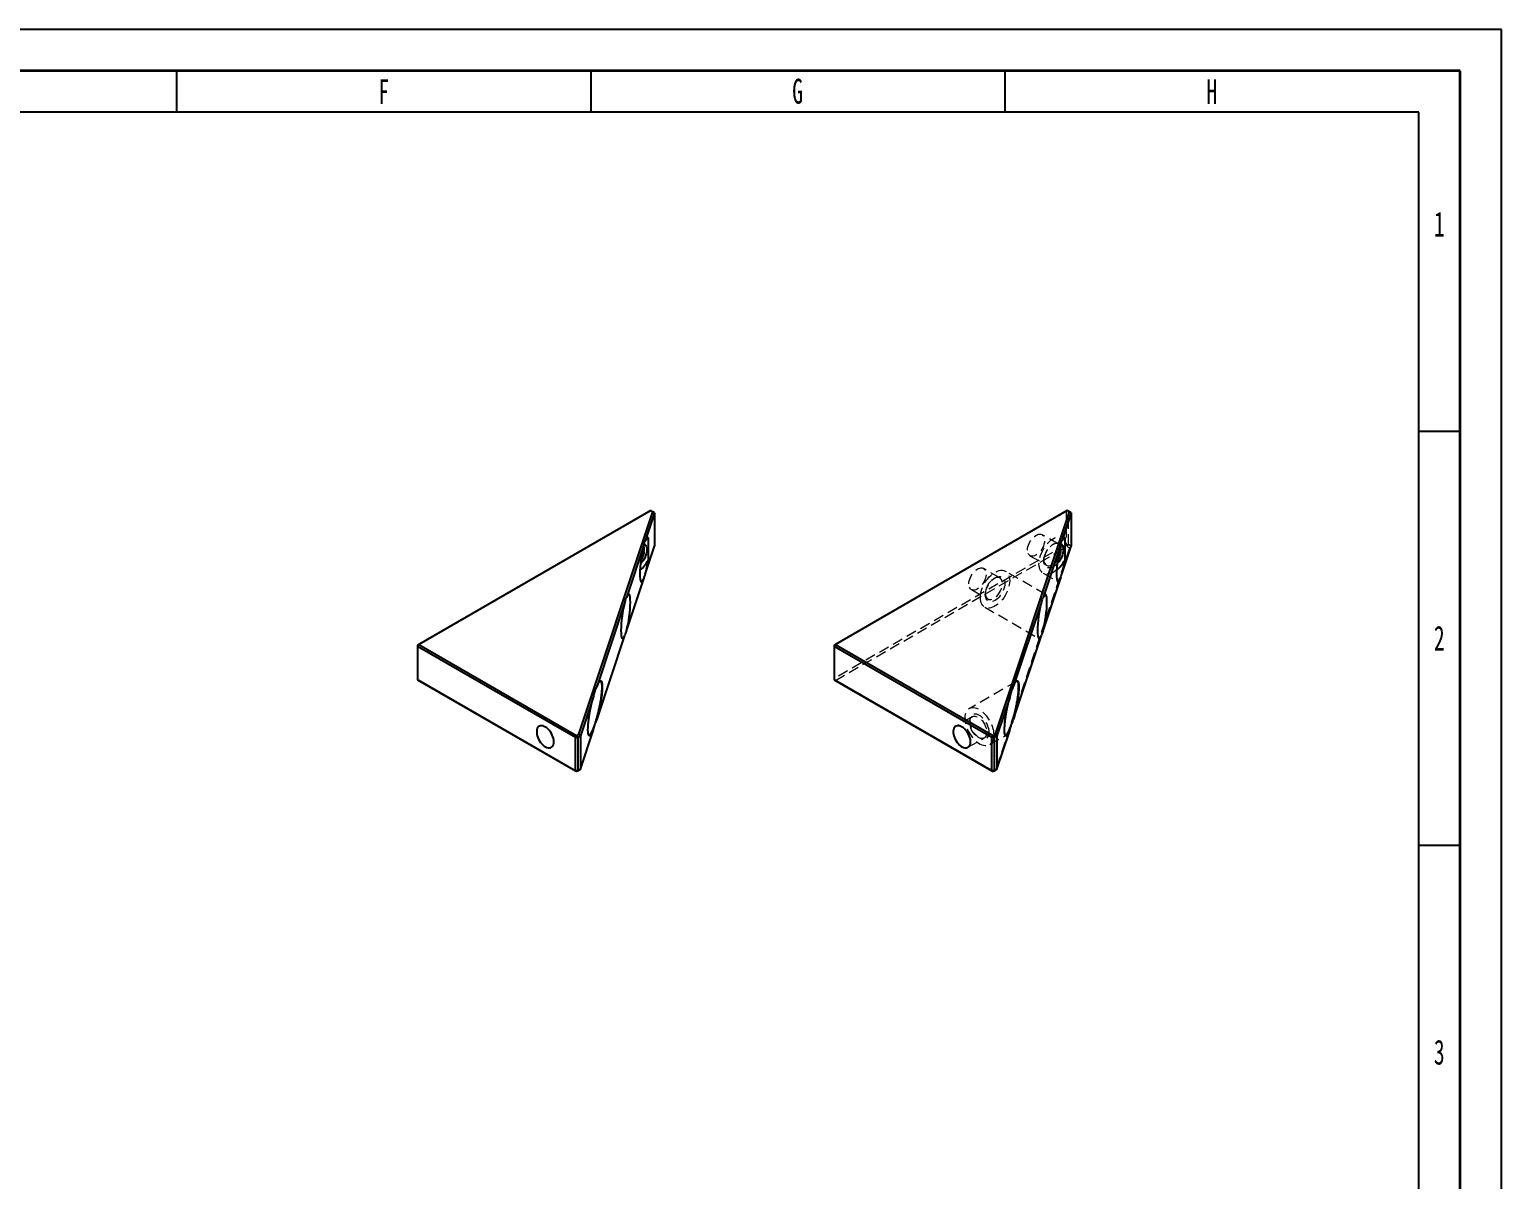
# Model space of a CAD drawing. Header units: millimetres. Extents: x 0 to 420, y 1 to 298.
# Drawn here: x 242.2 to 420, y 159.1 to 298 of the extents above; entities that cross this region are included whole.
import ezdxf

# ---------------------------------------------------------------- set-up
doc = ezdxf.new("R2010")
doc.units = ezdxf.units.MM
doc.linetypes.add('HIDDEN', pattern=[1.905, 1.27, -0.635])
doc.layers.add('SLD-0', color=179, linetype='Continuous')
doc.layers.add('도면층1', color=4, linetype='Continuous', lineweight=35)
doc.layers.add('도면층2', color=3, linetype='Continuous', lineweight=25)
doc.styles.add('SLDTEXTSTYLE6', font='TXT', dxfattribs={"width": 0.638186})

msp = doc.modelspace()

# ---------------------------------------------------------------- linework, layer by layer
at = {"color": 7, "linetype": 'Continuous', "lineweight": 25}
for p, q in [((317.2472, 239.9217), (289.2458, 223.7568)), ((308.5771, 212.9279), (317.5022, 239.7744)), ((317.7186, 239.6495), (316.5968, 236.2751)), ((317.5022, 239.7744), (317.2472, 239.9217)), ((317.7186, 239.6495), (317.5022, 239.7744)), ((317.7186, 239.6495), (317.7186, 235.6212)), ((367.5536, 239.9217), (339.5522, 223.7568)), ((358.8835, 212.9279), (367.8086, 239.7744)), ((368.025, 239.6495), (366.9032, 236.2751)), ((367.8086, 239.7744), (367.5536, 239.9217)), ((368.025, 239.6495), (367.8086, 239.7744)), ((368.025, 239.6495), (368.025, 235.6212)), ((316.8918, 236.6433), (316.9349, 236.6126)), ((316.9349, 236.6126), (316.9349, 233.9433)), ((367.1982, 236.6433), (367.2413, 236.6126)), ((367.2413, 236.6126), (367.2413, 233.9433)), ((316.4115, 235.7177), (314.3197, 229.4256)), ((316.5968, 232.2468), (317.7186, 235.6212)), ((366.7179, 235.7177), (364.6261, 229.4256)), ((366.9032, 232.2468), (368.025, 235.6212)), ((314.3197, 225.3973), (316.4115, 231.6894)), ((364.6261, 225.3973), (366.7179, 231.6894)), ((314.1344, 228.8682), (310.768, 218.7423)), ((364.4408, 228.8682), (361.0744, 218.7423)), ((310.768, 214.714), (314.1344, 224.8399)), ((361.0744, 214.714), (364.4408, 224.8399)), ((289.2458, 223.7568), (289.1043, 223.5118)), ((289.1043, 223.6751), (289.2458, 223.7568)), ((289.1043, 223.6751), (289.1043, 223.5118)), ((308.1491, 212.5175), (289.1043, 223.5118)), ((289.1043, 223.5118), (289.1043, 219.4836)), ((289.2458, 223.7568), (308.2905, 212.7625)), ((339.5522, 223.7568), (339.4107, 223.5118)), ((339.4107, 223.6751), (339.5522, 223.7568)), ((339.4107, 223.6751), (339.4107, 223.5118)), ((358.4555, 212.5175), (339.4107, 223.5118)), ((339.4107, 223.5118), (339.4107, 219.4836)), ((339.5522, 223.7568), (358.5969, 212.7625)), ((289.1043, 219.4836), (308.1491, 208.4893)), ((289.1043, 219.4836), (289.2458, 219.4019)), ((308.2905, 208.4076), (289.2458, 219.4019)), ((339.4107, 219.4836), (358.4555, 208.4893)), ((339.4107, 219.4836), (339.5522, 219.4019)), ((358.5969, 208.4076), (339.5522, 219.4019)), ((310.3044, 217.3477), (308.7619, 212.708)), ((360.6108, 217.3477), (359.0683, 212.708)), ((308.2905, 212.7625), (308.1491, 212.5175)), ((308.1491, 212.5175), (308.4319, 212.5175)), ((308.1491, 208.4893), (308.1491, 212.5175)), ((308.2905, 212.7625), (308.5771, 212.9279)), ((308.2905, 212.7625), (308.4319, 212.5175)), ((308.7619, 212.708), (308.4319, 212.5175)), ((308.4319, 212.5175), (308.4319, 208.4893)), ((308.5771, 212.9279), (308.7619, 212.708)), ((308.7619, 208.6798), (310.3044, 213.3194)), ((308.7619, 212.708), (308.7619, 208.6798)), ((358.5969, 212.7625), (358.4555, 212.5175)), ((358.4555, 212.5175), (358.7383, 212.5175)), ((358.4555, 208.4893), (358.4555, 212.5175)), ((358.5969, 212.7625), (358.8835, 212.9279)), ((358.5969, 212.7625), (358.7383, 212.5175)), ((359.0683, 212.708), (358.7383, 212.5175)), ((358.7383, 212.5175), (358.7383, 208.4893)), ((358.8835, 212.9279), (359.0683, 212.708)), ((359.0683, 208.6798), (360.6108, 213.3194)), ((359.0683, 212.708), (359.0683, 208.6798)), ((308.4319, 208.4893), (308.1491, 208.4893)), ((308.1491, 208.4893), (308.2905, 208.4076)), ((308.5771, 208.573), (308.2905, 208.4076)), ((308.4319, 208.4893), (308.2905, 208.4076)), ((308.4319, 208.4893), (308.7619, 208.6798)), ((308.7619, 208.6798), (308.5771, 208.573)), ((358.7383, 208.4893), (358.4555, 208.4893)), ((358.4555, 208.4893), (358.5969, 208.4076)), ((358.8835, 208.573), (358.5969, 208.4076)), ((358.7383, 208.4893), (358.5969, 208.4076)), ((358.7383, 208.4893), (359.0683, 208.6798)), ((359.0683, 208.6798), (358.8835, 208.573))]:
    msp.add_line(p, q, dxfattribs=at)
at = {"color": 7, "linetype": 'HIDDEN', "lineweight": 18}
for p, q in [((339.4107, 223.6751), (367.4122, 239.84)), ((367.4122, 239.84), (367.5536, 239.9217)), ((367.695, 239.84), (367.4122, 239.84)), ((367.4122, 239.84), (367.4122, 235.8117)), ((367.695, 239.84), (367.5536, 239.9217)), ((367.695, 239.84), (368.025, 239.6495)), ((367.695, 235.8117), (367.695, 239.84)), ((366.4955, 235.8576), (364.5156, 237.0006)), ((367.213, 236.6366), (367.1536, 236.6709)), ((367.4122, 235.8117), (339.4107, 219.6468)), ((339.5522, 219.4019), (367.5536, 235.5668)), ((367.8086, 235.4196), (358.8835, 208.573)), ((365.9035, 235.8666), (365.7621, 235.7849)), ((367.4122, 235.8117), (367.695, 235.8117)), ((367.5536, 235.5668), (367.4122, 235.8117)), ((367.5536, 235.5668), (367.695, 235.8117)), ((367.5536, 235.5668), (367.8086, 235.4196)), ((368.025, 235.6212), (367.695, 235.8117)), ((367.8086, 235.4196), (368.025, 235.6212)), ((359.4245, 231.7756), (357.4446, 232.9186)), ((363.0491, 234.4602), (365.029, 233.3172)), ((364.7252, 233.9887), (364.7252, 233.8254)), ((358.8324, 231.7845), (358.691, 231.7029)), ((364.9359, 229.7871), (360.0825, 232.5889)), ((364.6538, 232.3407), (366.408, 231.328)), ((355.978, 230.3782), (357.9579, 229.2352)), ((357.6541, 229.9067), (357.6541, 229.7434)), ((357.5827, 228.2586), (364.1309, 224.4784)), ((339.5522, 219.4019), (339.4107, 219.6468)), ((361.4213, 219.2931), (355.6971, 215.9886)), ((356.0723, 215.012), (354.0924, 213.869)), ((355.7685, 214.5038), (355.7685, 214.3405)), ((355.5589, 211.3286), (357.5388, 212.4716)), ((356.8054, 212.5443), (356.9468, 212.4627)), ((358.1969, 211.6583), (360.1433, 212.782))]:
    msp.add_line(p, q, dxfattribs=at)
at = {"color": 7, "linetype": 'HIDDEN', "lineweight": 18, "flags": 128}
for points in [[(362.7453, 235.1317), (362.7574, 235.3215), (362.7936, 235.5209), (362.853, 235.7253), (362.9341, 235.9297), (363.0351, 236.1295), (363.1537, 236.3199), (363.2869, 236.4965), (363.4318, 236.6551), (363.5849, 236.7921), (363.7426, 236.9042), (363.9013, 236.9888), (364.0572, 237.0438), (364.2066, 237.0681), (364.3461, 237.0611), (364.4724, 237.0228), (364.5825, 236.9543), (364.6738, 236.857), (364.7443, 236.7334), (364.7922, 236.5862), (364.8164, 236.419), (364.8164, 236.2357), (364.7922, 236.0405), (364.7443, 235.838), (364.6738, 235.633), (364.5825, 235.4303), (364.4724, 235.2347), (364.3461, 235.0506), (364.2066, 234.8825), (364.0572, 234.7343), (363.9013, 234.6094), (363.7426, 234.5108), (363.5849, 234.4407), (363.4318, 234.4009), (363.2869, 234.3923), (363.1537, 234.415), (363.0351, 234.4686), (362.9341, 234.5517), (362.853, 234.6625), (362.7936, 234.7983), (362.7574, 234.9559), (362.7453, 235.1317)], [(366.2524, 232.7059), (366.1926, 232.6587), (365.9894, 232.5164), (365.7851, 232.4006), (365.5823, 232.3129), (365.3839, 232.2546), (365.1923, 232.2264), (365.0103, 232.2286), (364.8402, 232.2612), (364.6844, 232.3238), (364.5448, 232.4156), (364.4234, 232.5354), (364.3218, 232.6814), (364.2413, 232.8519), (364.183, 233.0444), (364.1477, 233.2565), (364.1359, 233.4853), (364.1477, 233.7277), (364.183, 233.9805), (364.2413, 234.2403), (364.3218, 234.5037), (364.4234, 234.7671), (364.5448, 235.027), (364.6844, 235.28), (364.8402, 235.5226), (365.0103, 235.7516), (365.1923, 235.9639), (365.3839, 236.1568), (365.5823, 236.3276), (365.7851, 236.4741), (365.9894, 236.5942), (366.1926, 236.6865), (366.392, 236.7496), (366.5848, 236.7827), (366.7685, 236.7854), (366.9407, 236.7577), (367.099, 236.6998), (367.1982, 236.6433)], [(364.7252, 233.8254), (364.7372, 234.0261), (364.7729, 234.2364), (364.8317, 234.4523), (364.9123, 234.6692), (365.013, 234.8828), (365.1319, 235.0888), (365.2665, 235.2828), (365.4141, 235.4611), (365.5717, 235.6199), (365.736, 235.756), (365.9037, 235.8667), (366.0714, 235.9497), (366.2357, 236.0032), (366.3933, 236.0263), (366.5408, 236.0185), (366.6754, 235.9798), (366.7536, 235.9392)], [(366.6978, 235.6443), (366.6537, 235.714), (366.5624, 235.8113), (366.4523, 235.8798), (366.326, 235.9181), (366.1865, 235.9251), (366.0371, 235.9009), (365.8812, 235.8458), (365.7225, 235.7612), (365.5648, 235.6491), (365.4117, 235.5122), (365.2668, 235.3535), (365.1335, 235.1769), (365.015, 234.9865), (364.914, 234.7867), (364.8329, 234.5823), (364.7735, 234.378), (364.7373, 234.1786), (364.7252, 233.9887)], [(355.6742, 231.0497), (355.6864, 231.2395), (355.7225, 231.4389), (355.7819, 231.6432), (355.863, 231.8477), (355.964, 232.0474), (356.0826, 232.2379), (356.2159, 232.4145), (356.3607, 232.5731), (356.5138, 232.7101), (356.6716, 232.8221), (356.8302, 232.9067), (356.9861, 232.9618), (357.1355, 232.9861), (357.275, 232.979), (357.4013, 232.9408), (357.5114, 232.8722), (357.6027, 232.775), (357.6732, 232.6513), (357.7211, 232.5042), (357.7453, 232.337), (357.7453, 232.1536), (357.7211, 231.9584), (357.6732, 231.756), (357.6027, 231.551), (357.5114, 231.3483), (357.4013, 231.1526), (357.275, 230.9686), (357.1355, 230.8005), (356.9861, 230.6522), (356.8302, 230.5273), (356.6716, 230.4287), (356.5138, 230.3587), (356.3607, 230.3189), (356.2159, 230.3103), (356.0826, 230.333), (355.964, 230.3865), (355.863, 230.4697), (355.7819, 230.5804), (355.7225, 230.7162), (355.6864, 230.8739), (355.6742, 231.0497)], [(364.7252, 233.9887), (364.7373, 233.8129), (364.7735, 233.6553), (364.8329, 233.5195), (364.914, 233.4087), (365.015, 233.3256), (365.1335, 233.272), (365.2668, 233.2493), (365.4117, 233.258), (365.5648, 233.2978), (365.7225, 233.3678), (365.8812, 233.4664), (366.0371, 233.5913), (366.1865, 233.7395), (366.326, 233.9076), (366.373, 233.9721)], [(366.3116, 233.4645), (366.2357, 233.3917), (366.0714, 233.2556), (365.9037, 233.1449), (365.736, 233.0619), (365.5717, 233.0083), (365.4141, 232.9852), (365.2665, 232.9931), (365.1319, 233.0318), (365.013, 233.1004), (364.9123, 233.1977), (364.8317, 233.3216), (364.7729, 233.4696), (364.7372, 233.6387), (364.7252, 233.8254)], [(357.0648, 229.4032), (357.0768, 229.6471), (357.1125, 229.9015), (357.1715, 230.163), (357.2529, 230.4279), (357.3557, 230.6929), (357.4784, 230.9541), (357.6195, 231.2083), (357.777, 231.4518), (357.9487, 231.6814), (358.1324, 231.8939), (358.3256, 232.0867), (358.5256, 232.2569), (358.7298, 232.4023), (358.9354, 232.521), (359.1396, 232.6113), (359.3396, 232.672), (359.5328, 232.7024), (359.7165, 232.7019), (359.8883, 232.6706), (360.0457, 232.6089), (360.1868, 232.5177), (360.3096, 232.3981), (360.4123, 232.2519), (360.4938, 232.0809), (360.5527, 231.8875), (360.5884, 231.6743), (360.6004, 231.4443), (360.5884, 231.2004), (360.5527, 230.946), (360.4938, 230.6845), (360.4123, 230.4196), (360.3096, 230.1546), (360.1868, 229.8933), (360.0457, 229.6392), (359.8883, 229.3957), (359.7165, 229.1661), (359.5328, 228.9536), (359.3396, 228.7608), (359.1396, 228.5906), (358.9354, 228.4452), (358.7298, 228.3265), (358.5256, 228.2362), (358.3256, 228.1755), (358.1324, 228.1451), (357.9487, 228.1456), (357.777, 228.1769), (357.6195, 228.2386), (357.4784, 228.3298), (357.3557, 228.4494), (357.2529, 228.5956), (357.1715, 228.7666), (357.1125, 228.96), (357.0768, 229.1732), (357.0648, 229.4032)], [(357.6541, 229.7434), (357.6661, 229.944), (357.7018, 230.1544), (357.7606, 230.3702), (357.8412, 230.5872), (357.942, 230.8008), (358.0609, 231.0067), (358.1955, 231.2008), (358.343, 231.379), (358.5006, 231.5379), (358.6649, 231.674), (358.8326, 231.7847), (359.0003, 231.8676), (359.1646, 231.9212), (359.3222, 231.9443), (359.4698, 231.9364), (359.6044, 231.8978), (359.7233, 231.8291), (359.824, 231.7318), (359.9046, 231.6079), (359.9634, 231.4599), (359.9991, 231.2908), (360.0111, 231.1041), (359.9991, 230.9035), (359.9634, 230.6931), (359.9046, 230.4773), (359.824, 230.2603), (359.7233, 230.0467), (359.6044, 229.8408), (359.4698, 229.6467), (359.3222, 229.4685), (359.1646, 229.3096), (359.0003, 229.1735), (358.8326, 229.0628), (358.6649, 228.9799), (358.5006, 228.9263), (358.343, 228.9032), (358.1955, 228.9111), (358.0609, 228.9497), (357.942, 229.0184), (357.8412, 229.1157), (357.7606, 229.2396), (357.7018, 229.3876), (357.6661, 229.5567), (357.6541, 229.7434)], [(357.6541, 229.9067), (357.6663, 229.7309), (357.7024, 229.5733), (357.7618, 229.4375), (357.8429, 229.3267), (357.9439, 229.2436), (358.0625, 229.19), (358.1958, 229.1673), (358.3406, 229.1759), (358.4937, 229.2157), (358.6515, 229.2857), (358.8101, 229.3844), (358.966, 229.5093), (359.1154, 229.6575), (359.2549, 229.8256), (359.3812, 230.0097), (359.4913, 230.2053), (359.5826, 230.408), (359.6531, 230.613), (359.701, 230.8155), (359.7252, 231.0107), (359.7252, 231.194), (359.701, 231.3612), (359.6531, 231.5084), (359.5826, 231.632), (359.4913, 231.7292), (359.3812, 231.7978), (359.2549, 231.836), (359.1154, 231.8431), (358.966, 231.8188), (358.8101, 231.7637), (358.6515, 231.6792), (358.4937, 231.5671), (358.3406, 231.4301), (358.1958, 231.2715), (358.0625, 231.0949), (357.9439, 230.9045), (357.8429, 230.7047), (357.7618, 230.5003), (357.7024, 230.2959), (357.6663, 230.0965), (357.6541, 229.9067)], [(358.7148, 212.8029), (358.7028, 213.0468), (358.6671, 213.3012), (358.6082, 213.5627), (358.5267, 213.8276), (358.4239, 214.0926), (358.3012, 214.3539), (358.1601, 214.608), (358.0026, 214.8515), (357.8309, 215.0811), (357.6472, 215.2936), (357.454, 215.4864), (357.254, 215.6566), (357.0498, 215.802), (356.8442, 215.9207), (356.64, 216.011), (356.44, 216.0717), (356.2468, 216.1021), (356.0631, 216.1016), (355.8914, 216.0703), (355.7339, 216.0086), (355.5928, 215.9174), (355.47, 215.7978), (355.3673, 215.6516), (355.2858, 215.4806), (355.2269, 215.2872), (355.1912, 215.074), (355.1792, 214.844), (355.1912, 214.6001), (355.2269, 214.3457), (355.2858, 214.0842), (355.3673, 213.8193), (355.47, 213.5543), (355.5928, 213.2931), (355.7339, 213.0389), (355.8914, 212.7954), (356.0631, 212.5658), (356.2468, 212.3533), (356.44, 212.1605), (356.64, 211.9903), (356.8442, 211.8449), (357.0498, 211.7262), (357.254, 211.6359), (357.454, 211.5752), (357.6472, 211.5448), (357.8309, 211.5453), (358.0026, 211.5766), (358.1601, 211.6383), (358.3012, 211.7295), (358.4239, 211.8491), (358.5267, 211.9953), (358.6082, 212.1663), (358.6671, 212.3597), (358.7028, 212.5729), (358.7148, 212.8029)], [(358.1255, 213.1431), (358.1135, 213.3437), (358.0778, 213.5541), (358.019, 213.7699), (357.9384, 213.9869), (357.8377, 214.2005), (357.7188, 214.4064), (357.5841, 214.6005), (357.4366, 214.7787), (357.279, 214.9376), (357.1147, 215.0737), (356.947, 215.1844), (356.7793, 215.2673), (356.615, 215.3209), (356.4574, 215.344), (356.3098, 215.3361), (356.1752, 215.2975), (356.0563, 215.2288), (355.9556, 215.1315), (355.875, 215.0076), (355.8162, 214.8596), (355.7805, 214.6905), (355.7685, 214.5038), (355.7805, 214.3032), (355.8162, 214.0928), (355.875, 213.877), (355.9556, 213.66), (356.0563, 213.4464), (356.1752, 213.2405), (356.3098, 213.0464), (356.4574, 212.8682), (356.615, 212.7093), (356.7793, 212.5732), (356.947, 212.4625), (357.1147, 212.3796), (357.279, 212.326), (357.4366, 212.3029), (357.5841, 212.3108), (357.7188, 212.3494), (357.8377, 212.4181), (357.9384, 212.5154), (358.019, 212.6393), (358.0778, 212.7873), (358.1135, 212.9564), (358.1255, 213.1431)], [(357.8427, 213.1431), (357.8305, 212.9673), (357.7943, 212.8097), (357.735, 212.6739), (357.6538, 212.5631), (357.5528, 212.48), (357.4343, 212.4264), (357.301, 212.4037), (357.1561, 212.4123), (357.003, 212.4521), (356.8453, 212.5222), (356.6866, 212.6208), (356.5308, 212.7457), (356.3813, 212.8939), (356.2418, 213.062), (356.1156, 213.2461), (356.0055, 213.4417), (355.9141, 213.6444), (355.8437, 213.8494), (355.7958, 214.0519), (355.7715, 214.2471), (355.7715, 214.4304), (355.7958, 214.5976), (355.8437, 214.7448), (355.9141, 214.8684), (356.0055, 214.9657), (356.1156, 215.0342), (356.2418, 215.0725), (356.3813, 215.0795), (356.5308, 215.0552), (356.6866, 215.0002), (356.8453, 214.9156), (357.003, 214.8035), (357.1561, 214.6665), (357.301, 214.5079), (357.4343, 214.3313), (357.5528, 214.1409), (357.6538, 213.9411), (357.735, 213.7367), (357.7943, 213.5324), (357.8305, 213.3329), (357.8427, 213.1431)]]:
    msp.add_lwpolyline(points, dxfattribs=at)
at = {"color": 7, "linetype": 'Continuous', "lineweight": 25, "flags": 128}
for points in [[(316.4472, 235.9392), (316.4879, 235.9112), (316.5887, 235.8139), (316.6693, 235.69), (316.7281, 235.542), (316.7638, 235.3729), (316.7758, 235.1861), (316.7638, 234.9855), (316.7281, 234.7752), (316.6693, 234.5593), (316.5887, 234.3424), (316.4879, 234.1288), (316.369, 233.9228), (316.2344, 233.7287), (316.0869, 233.5505), (316.0052, 233.4645)], [(366.7536, 235.9392), (366.7943, 235.9112), (366.8951, 235.8139), (366.9757, 235.69), (367.0345, 235.542), (367.0702, 235.3729), (367.0822, 235.1861), (367.0702, 234.9855), (367.0345, 234.7752), (366.9757, 234.5593), (366.8951, 234.3424), (366.7943, 234.1288), (366.6754, 233.9228), (366.5408, 233.7287), (366.3933, 233.5505), (366.3116, 233.4645)], [(305.5564, 212.0001), (305.5442, 212.19), (305.508, 212.3894), (305.4487, 212.5937), (305.3675, 212.7981), (305.2665, 212.9979), (305.148, 213.1883), (305.0147, 213.3649), (304.8698, 213.5236), (304.7167, 213.6605), (304.559, 213.7726), (304.4003, 213.8572), (304.2445, 213.9123), (304.095, 213.9366), (303.9555, 213.9295), (303.8293, 213.8912), (303.7192, 213.8227), (303.6278, 213.7255), (303.5574, 213.6018), (303.5095, 213.4547), (303.4852, 213.2875), (303.4852, 213.1041), (303.5095, 212.9089), (303.5574, 212.7065), (303.6278, 212.5015), (303.7192, 212.2988), (303.8293, 212.1031), (303.9555, 211.9191), (304.095, 211.7509), (304.2445, 211.6027), (304.4003, 211.4778), (304.559, 211.3792), (304.7167, 211.3092), (304.8698, 211.2694), (305.0147, 211.2607), (305.148, 211.2835), (305.2665, 211.337), (305.3675, 211.4201), (305.4487, 211.5309), (305.508, 211.6667), (305.5442, 211.8243), (305.5564, 212.0001)], [(355.8628, 212.0001), (355.8506, 212.19), (355.8144, 212.3894), (355.7551, 212.5937), (355.6739, 212.7981), (355.5729, 212.9979), (355.4544, 213.1883), (355.3211, 213.3649), (355.1762, 213.5236), (355.0231, 213.6605), (354.8654, 213.7726), (354.7067, 213.8572), (354.5509, 213.9123), (354.4014, 213.9366), (354.2619, 213.9295), (354.1357, 213.8912), (354.0256, 213.8227), (353.9342, 213.7255), (353.8638, 213.6018), (353.8159, 213.4547), (353.7916, 213.2875), (353.7916, 213.1041), (353.8159, 212.9089), (353.8638, 212.7065), (353.9342, 212.5015), (354.0256, 212.2988), (354.1357, 212.1031), (354.2619, 211.9191), (354.4014, 211.7509), (354.5509, 211.6027), (354.7067, 211.4778), (354.8654, 211.3792), (355.0231, 211.3092), (355.1762, 211.2694), (355.3211, 211.2607), (355.4544, 211.2835), (355.5729, 211.337), (355.6739, 211.4201), (355.7551, 211.5309), (355.8144, 211.6667), (355.8506, 211.8243), (355.8628, 212.0001)]]:
    msp.add_lwpolyline(points, dxfattribs=at)
at = {"color": 7, "linetype": 'Continuous', "lineweight": 25}
for centre, radius, start, end in [((314.7449, 235.0965), 1.7352, 319.610365, 18.401767), ((365.0513, 235.0965), 1.7352, 319.610365, 18.401767), ((313.4195, 235.7387), 3.9474, 309.796583, 332.945865), ((363.7259, 235.7387), 3.9474, 309.796583, 332.945865)]:
    msp.add_arc(centre, radius, start, end, dxfattribs=at)
for centre, major_axis, ratio, start_param, end_param in [((316.5041, 233.9823), (0.3756, 2.6638), 0.16058158, 6.14561009, 6.84032835), ((366.8105, 233.9823), (0.3756, 2.6638), 0.16058158, 6.14561009, 6.84032835), ((316.5041, 233.9823), (0.3756, 2.6638), 0.16058158, 0.88410566, 3.6987357), ((318.6114, 232.7658), (-1.8538, 3.6439), 0.33031463, 0.15188933, 0.47885194), ((366.8105, 233.9823), (0.3756, 2.6638), 0.16058158, 0.88410566, 3.6987357), ((368.9178, 232.7658), (-1.8538, 3.6439), 0.33031463, 0.15188933, 0.47885194), ((316.5041, 233.9823), (0.3756, 2.6638), 0.16058158, 4.02569831, 4.72041657), ((366.8105, 233.9823), (0.3756, 2.6638), 0.16058158, 4.02569831, 4.72041657), ((318.6114, 232.7658), (2.0802, 1.6391), 0.45579481, 2.37281146, 2.69977407), ((368.9178, 232.7658), (2.0802, 1.6391), 0.45579481, 2.37281146, 2.69977407), ((316.3343, 225.9163), (-1.8538, 3.6439), 0.33031463, 0.15188933, 0.47885194), ((314.227, 227.1327), (0.3756, 2.6638), 0.16058158, 4.02569831, 6.84032835), ((366.6407, 225.9163), (-1.8538, 3.6439), 0.33031463, 0.15188933, 0.47885194), ((364.5334, 227.1327), (0.3756, 2.6638), 0.16058158, 4.02569831, 6.84032835), ((314.227, 227.1327), (0.3756, 2.6638), 0.16058158, 0.88410566, 3.6987357), ((364.5334, 227.1327), (0.3756, 2.6638), 0.16058158, 0.88410566, 3.6987357), ((316.3343, 225.9163), (2.0802, 1.6391), 0.45579481, 2.37281146, 2.69977407), ((366.6407, 225.9163), (2.0802, 1.6391), 0.45579481, 2.37281146, 2.69977407)]:
    msp.add_ellipse(centre, major_axis=major_axis, ratio=ratio, start_param=start_param, end_param=end_param, dxfattribs=at)
for points, knots in [([(309.7783, 212.7618), (309.7976, 212.7666), (309.8447, 212.7783), (309.9268, 212.8524), (310.0249, 212.9827), (310.1094, 213.1291), (310.1772, 213.2627), (310.2253, 213.3645), (310.2745, 213.4753), (310.3241, 213.5936), (310.3742, 213.7197), (310.4248, 213.8536), (310.4789, 214.0033), (310.5355, 214.1683), (310.5943, 214.3482), (310.6524, 214.5344), (310.71, 214.7282), (310.7665, 214.9273), (310.8397, 215.1968), (310.9269, 215.5407), (311.0251, 215.9665), (311.1072, 216.3607), (311.174, 216.7156), (311.227, 217.0265), (311.2729, 217.3283), (311.3111, 217.6181), (311.3414, 217.8934), (311.3633, 218.1513), (311.3766, 218.3892), (311.3811, 218.6044), (311.3766, 218.7944), (311.3633, 218.9569), (311.3414, 219.0905), (311.3111, 219.1941), (311.2729, 219.2669), (311.227, 219.3085), (311.174, 219.3189), (311.1071, 219.2939), (311.04, 219.2401), (310.9915, 219.1725), (310.974, 219.1481)], [0, 0, 0, 0, 0.027749477, 0.06755609, 0.109905641, 0.154571665, 0.173770913, 0.193897523, 0.213911928, 0.234104011, 0.254444294, 0.274906517, 0.295660529, 0.320026049, 0.34369866, 0.367148872, 0.390763624, 0.414220192, 0.436747205, 0.481411075, 0.523760709, 0.563569393, 0.5917889, 0.618438716, 0.643520224, 0.667101284, 0.689326756, 0.710426143, 0.730713545, 0.75057423, 0.770434914, 0.790722316, 0.811821703, 0.834047176, 0.857628235, 0.882709743, 0.90935956, 0.937579067, 0.97738568, 1, 1, 1, 1]), ([(310.768, 218.7423), (310.7427, 218.6916), (310.6911, 218.588), (310.5949, 218.3734), (310.5077, 218.1489), (310.4323, 217.9141), (310.3823, 217.7324), (310.3384, 217.544), (310.3157, 217.4134), (310.3044, 217.3477)], [0, 0, 0, 0, 0.12222709, 0.25001848, 0.5000115, 0.6235962, 0.74997843, 0.87430894, 1, 1, 1, 1]), ([(310.768, 218.7423), (310.774, 218.7561), (310.7953, 218.8053), (310.8278, 218.8765), (310.869, 218.9615), (310.9057, 219.032), (310.9451, 219.102), (310.98, 219.1586), (311.0157, 219.2105), (311.0485, 219.2531), (311.0818, 219.2902), (311.1138, 219.3194), (311.1444, 219.3407), (311.1735, 219.354), (311.2011, 219.3594), (311.2271, 219.3567), (311.2514, 219.346), (311.2741, 219.3274), (311.2949, 219.3008), (311.3139, 219.2663), (311.3311, 219.224), (311.3463, 219.174), (311.3596, 219.1163), (311.3709, 219.0513), (311.3802, 218.9788), (311.3875, 218.8993), (311.3927, 218.8128), (311.3958, 218.7195), (311.3968, 218.6197), (311.3958, 218.5136), (311.3927, 218.4015), (311.3875, 218.2838), (311.3802, 218.1605), (311.3709, 218.0322), (311.3596, 217.8991), (311.3463, 217.7616), (311.3311, 217.6198), (311.3139, 217.4744), (311.2949, 217.3254), (311.2741, 217.1734), (311.2514, 217.0186), (311.2271, 216.8615), (311.2011, 216.7024), (311.1735, 216.5417), (311.1444, 216.3798), (311.1138, 216.2171), (311.0818, 216.0539), (311.0485, 215.8907), (311.014, 215.7278), (310.9783, 215.5656), (310.9398, 215.3967), (310.9021, 215.2375), (310.8616, 215.0725), (310.824, 214.9248), (310.7915, 214.8009), (310.774, 214.7361), (310.768, 214.714)], [0, 0, 0, 0, 0.01077055, 0.03839112, 0.05886713, 0.08580526, 0.10570975, 0.13181039, 0.15103357, 0.17305226, 0.19460792, 0.21567826, 0.23624467, 0.25629173, 0.27580844, 0.29478778, 0.31322792, 0.33113189, 0.34850882, 0.36537358, 0.38174801, 0.3976605, 0.413147, 0.42825043, 0.44302116, 0.45751609, 0.47179833, 0.48593579, 0.49999996, 0.51406414, 0.52820159, 0.54248384, 0.55697876, 0.5717495, 0.58685292, 0.60233943, 0.61825192, 0.63462635, 0.65149111, 0.66886804, 0.68677201, 0.70521215, 0.72419148, 0.7437082, 0.76375526, 0.78432166, 0.80539201, 0.82694767, 0.84896636, 0.87142319, 0.89429029, 0.92088758, 0.94113289, 0.96848103, 0.98922945, 1, 1, 1, 1]), ([(360.0847, 212.7618), (360.104, 212.7666), (360.1511, 212.7783), (360.2332, 212.8524), (360.3313, 212.9827), (360.4158, 213.1291), (360.4836, 213.2627), (360.5317, 213.3645), (360.5809, 213.4753), (360.6305, 213.5936), (360.6806, 213.7197), (360.7312, 213.8536), (360.7853, 214.0033), (360.8419, 214.1683), (360.9007, 214.3482), (360.9588, 214.5344), (361.0164, 214.7282), (361.0729, 214.9273), (361.1461, 215.1968), (361.2333, 215.5407), (361.3315, 215.9665), (361.4136, 216.3607), (361.4804, 216.7156), (361.5334, 217.0265), (361.5793, 217.3283), (361.6175, 217.6181), (361.6478, 217.8934), (361.6697, 218.1513), (361.683, 218.3892), (361.6875, 218.6044), (361.683, 218.7944), (361.6697, 218.9569), (361.6478, 219.0905), (361.6175, 219.1941), (361.5793, 219.2669), (361.5334, 219.3085), (361.4804, 219.3189), (361.4135, 219.2939), (361.3464, 219.2401), (361.2979, 219.1725), (361.2804, 219.1481)], [0, 0, 0, 0, 0.027749477, 0.06755609, 0.109905641, 0.154571665, 0.173770913, 0.193897523, 0.213911928, 0.234104011, 0.254444294, 0.274906517, 0.295660529, 0.320026049, 0.34369866, 0.367148872, 0.390763624, 0.414220192, 0.436747205, 0.481411075, 0.523760709, 0.563569393, 0.5917889, 0.618438716, 0.643520224, 0.667101284, 0.689326756, 0.710426143, 0.730713545, 0.75057423, 0.770434914, 0.790722316, 0.811821703, 0.834047176, 0.857628235, 0.882709743, 0.90935956, 0.937579067, 0.97738568, 1, 1, 1, 1]), ([(361.0744, 218.7423), (361.0491, 218.6916), (360.9975, 218.588), (360.9013, 218.3734), (360.8141, 218.1489), (360.7387, 217.9141), (360.6887, 217.7324), (360.6448, 217.544), (360.6221, 217.4134), (360.6108, 217.3477)], [0, 0, 0, 0, 0.12222709, 0.25001848, 0.5000115, 0.6235962, 0.74997843, 0.87430894, 1, 1, 1, 1]), ([(361.0744, 218.7423), (361.0804, 218.7561), (361.1017, 218.8053), (361.1342, 218.8765), (361.1754, 218.9615), (361.2121, 219.032), (361.2515, 219.102), (361.2864, 219.1586), (361.3221, 219.2105), (361.3549, 219.2531), (361.3882, 219.2902), (361.4202, 219.3194), (361.4508, 219.3407), (361.4799, 219.354), (361.5075, 219.3594), (361.5335, 219.3567), (361.5578, 219.346), (361.5805, 219.3274), (361.6013, 219.3008), (361.6203, 219.2663), (361.6375, 219.224), (361.6527, 219.174), (361.666, 219.1163), (361.6773, 219.0513), (361.6866, 218.9788), (361.6939, 218.8993), (361.6991, 218.8128), (361.7022, 218.7195), (361.7032, 218.6197), (361.7022, 218.5136), (361.6991, 218.4015), (361.6939, 218.2838), (361.6866, 218.1605), (361.6773, 218.0322), (361.666, 217.8991), (361.6527, 217.7616), (361.6375, 217.6198), (361.6203, 217.4744), (361.6013, 217.3254), (361.5805, 217.1734), (361.5578, 217.0186), (361.5335, 216.8615), (361.5075, 216.7024), (361.4799, 216.5417), (361.4508, 216.3798), (361.4202, 216.2171), (361.3882, 216.0539), (361.3549, 215.8907), (361.3204, 215.7278), (361.2847, 215.5656), (361.2462, 215.3967), (361.2085, 215.2375), (361.168, 215.0725), (361.1304, 214.9248), (361.0979, 214.8009), (361.0804, 214.7361), (361.0744, 214.714)], [0, 0, 0, 0, 0.01077055, 0.03839112, 0.05886713, 0.08580526, 0.10570975, 0.13181039, 0.15103357, 0.17305226, 0.19460792, 0.21567826, 0.23624467, 0.25629173, 0.27580844, 0.29478778, 0.31322792, 0.33113189, 0.34850882, 0.36537358, 0.38174801, 0.3976605, 0.413147, 0.42825043, 0.44302116, 0.45751609, 0.47179833, 0.48593579, 0.49999996, 0.51406414, 0.52820159, 0.54248384, 0.55697876, 0.5717495, 0.58685292, 0.60233943, 0.61825192, 0.63462635, 0.65149111, 0.66886804, 0.68677201, 0.70521215, 0.72419148, 0.7437082, 0.76375526, 0.78432166, 0.80539201, 0.82694767, 0.84896636, 0.87142319, 0.89429029, 0.92088758, 0.94113289, 0.96848103, 0.98922945, 1, 1, 1, 1]), ([(309.6759, 213.443), (309.6759, 213.4603), (309.676, 213.4948), (309.6771, 213.5666), (309.6797, 213.6601), (309.6849, 213.7779), (309.6921, 213.9011), (309.7014, 214.0294), (309.7127, 214.1625), (309.726, 214.3001), (309.7413, 214.4418), (309.7584, 214.5873), (309.7774, 214.7362), (309.7983, 214.8883), (309.8209, 215.043), (309.8453, 215.2001), (309.8713, 215.3592), (309.8989, 215.5199), (309.928, 215.6818), (309.9586, 215.8446), (309.9906, 216.0077), (310.0238, 216.171), (310.0584, 216.3339), (310.094, 216.496), (310.1326, 216.6649), (310.1703, 216.8241), (310.2108, 216.9891), (310.2484, 217.1369), (310.2809, 217.2607), (310.2984, 217.3255), (310.3044, 217.3477)], [0, 0, 0, 0, 0.01405823, 0.02813487, 0.05640958, 0.08497388, 0.11396354, 0.1435048, 0.17371145, 0.20468425, 0.23650902, 0.26925765, 0.30298694, 0.33774056, 0.37354826, 0.4104283, 0.44838671, 0.48741987, 0.52751372, 0.56864625, 0.61078666, 0.65389769, 0.69793477, 0.74284813, 0.78858201, 0.84177622, 0.88226657, 0.93696248, 0.97845905, 1, 1, 1, 1]), ([(359.9823, 213.443), (359.9823, 213.4603), (359.9824, 213.4948), (359.9835, 213.5666), (359.9861, 213.6601), (359.9913, 213.7779), (359.9985, 213.9011), (360.0078, 214.0294), (360.0191, 214.1625), (360.0324, 214.3001), (360.0477, 214.4418), (360.0648, 214.5873), (360.0838, 214.7362), (360.1047, 214.8883), (360.1273, 215.043), (360.1517, 215.2001), (360.1777, 215.3592), (360.2053, 215.5199), (360.2344, 215.6818), (360.265, 215.8446), (360.297, 216.0077), (360.3302, 216.171), (360.3648, 216.3339), (360.4004, 216.496), (360.439, 216.6649), (360.4767, 216.8241), (360.5172, 216.9891), (360.5548, 217.1369), (360.5873, 217.2607), (360.6048, 217.3255), (360.6108, 217.3477)], [0, 0, 0, 0, 0.01405823, 0.02813487, 0.05640958, 0.08497388, 0.11396354, 0.1435048, 0.17371145, 0.20468425, 0.23650902, 0.26925765, 0.30298694, 0.33774056, 0.37354826, 0.4104283, 0.44838671, 0.48741987, 0.52751372, 0.56864625, 0.61078666, 0.65389769, 0.69793477, 0.74284813, 0.78858201, 0.84177622, 0.88226657, 0.93696248, 0.97845905, 1, 1, 1, 1]), ([(310.3044, 213.3194), (310.2984, 213.3056), (310.2771, 213.2564), (310.2446, 213.1851), (310.2034, 213.1002), (310.1667, 213.0297), (310.1272, 212.9597), (310.0923, 212.9031), (310.0567, 212.8511), (310.0238, 212.8085), (309.9906, 212.7715), (309.9586, 212.7423), (309.928, 212.721), (309.8989, 212.7076), (309.8713, 212.7023), (309.8453, 212.705), (309.8209, 212.7156), (309.7983, 212.7343), (309.7774, 212.7609), (309.7584, 212.7954), (309.7413, 212.8377), (309.726, 212.8877), (309.7127, 212.9453), (309.7014, 213.0104), (309.6921, 213.0828), (309.6849, 213.1624), (309.6797, 213.2489), (309.6771, 213.3268), (309.676, 213.3921), (309.6759, 213.4261), (309.6759, 213.443)], [0, 0, 0, 0, 0.02154095, 0.07678173, 0.11773348, 0.17160939, 0.21141811, 0.26361904, 0.30206513, 0.34610222, 0.38921326, 0.43135367, 0.4724862, 0.51258006, 0.55161323, 0.58957164, 0.62645169, 0.66225939, 0.69701302, 0.73074231, 0.76349095, 0.79531572, 0.82628852, 0.85649517, 0.88603645, 0.91502611, 0.94359041, 0.97186513, 0.98594176, 1, 1, 1, 1]), ([(310.3044, 213.3194), (310.3118, 213.3543), (310.3266, 213.4238), (310.3532, 213.5312), (310.3878, 213.6596), (310.4324, 213.8095), (310.5077, 214.0408), (310.5949, 214.2812), (310.6911, 214.5273), (310.7427, 214.6527), (310.768, 214.714)], [0, 0, 0, 0, 0.0839432, 0.16731622, 0.25004905, 0.37642175, 0.49999724, 0.74996458, 0.87776483, 1, 1, 1, 1]), ([(360.6108, 213.3194), (360.6048, 213.3056), (360.5835, 213.2564), (360.551, 213.1851), (360.5098, 213.1002), (360.4731, 213.0297), (360.4336, 212.9597), (360.3987, 212.9031), (360.3631, 212.8511), (360.3302, 212.8085), (360.297, 212.7715), (360.265, 212.7423), (360.2344, 212.721), (360.2053, 212.7076), (360.1777, 212.7023), (360.1517, 212.705), (360.1273, 212.7156), (360.1047, 212.7343), (360.0838, 212.7609), (360.0648, 212.7954), (360.0477, 212.8377), (360.0324, 212.8877), (360.0191, 212.9453), (360.0078, 213.0104), (359.9985, 213.0828), (359.9913, 213.1624), (359.9861, 213.2489), (359.9835, 213.3268), (359.9824, 213.3921), (359.9823, 213.4261), (359.9823, 213.443)], [0, 0, 0, 0, 0.02154095, 0.07678173, 0.11773348, 0.17160939, 0.21141811, 0.26361904, 0.30206513, 0.34610222, 0.38921326, 0.43135367, 0.4724862, 0.51258006, 0.55161323, 0.58957164, 0.62645169, 0.66225939, 0.69701302, 0.73074231, 0.76349095, 0.79531572, 0.82628852, 0.85649517, 0.88603645, 0.91502611, 0.94359041, 0.97186513, 0.98594176, 1, 1, 1, 1]), ([(360.6108, 213.3194), (360.6182, 213.3543), (360.633, 213.4238), (360.6596, 213.5312), (360.6942, 213.6596), (360.7388, 213.8095), (360.8141, 214.0408), (360.9013, 214.2812), (360.9975, 214.5273), (361.0491, 214.6527), (361.0744, 214.714)], [0, 0, 0, 0, 0.0839432, 0.16731622, 0.25004905, 0.37642175, 0.49999724, 0.74996458, 0.87776483, 1, 1, 1, 1])]:
    msp.add_open_spline(points, degree=3, knots=knots, dxfattribs=at)
at = {"color": 7, "linetype": 'HIDDEN', "lineweight": 18}
for points, knots in [([(361.2804, 219.1481), (361.2652, 219.1288), (361.2156, 219.066), (361.1487, 218.9452), (361.081, 218.8125), (361.0329, 218.7105), (360.9837, 218.5997), (360.9341, 218.4814), (360.884, 218.3554), (360.8333, 218.2214), (360.7793, 218.0717), (360.7226, 217.9068), (360.6638, 217.7268), (360.6058, 217.5406), (360.5482, 217.3468), (360.4916, 217.1477), (360.4185, 216.8782), (360.3313, 216.5344), (360.2331, 216.1086), (360.151, 215.7144), (360.0842, 215.3594), (360.0311, 215.0485), (359.9853, 214.7467), (359.947, 214.4569), (359.9167, 214.1816), (359.8949, 213.9241), (359.8811, 213.6847), (359.8794, 213.5442), (359.8785, 213.4748)], [0, 0, 0, 0, 0.02988358, 0.09751799, 0.12658998, 0.15706619, 0.1873725, 0.21794786, 0.24874763, 0.27973204, 0.31115828, 0.34805316, 0.38389882, 0.41940772, 0.45516577, 0.49068429, 0.52479526, 0.59242641, 0.65655329, 0.71683259, 0.75956328, 0.7999171, 0.83789614, 0.87360317, 0.90725754, 0.93920676, 0.96992645, 1, 1, 1, 1]), ([(361.3253, 219.2141), (361.3178, 219.2039), (361.3027, 219.1834), (361.2875, 219.1629), (361.2799, 219.1527)], [0, 0, 0, 0, 0.49899066, 1, 1, 1, 1]), ([(359.8785, 213.4748), (359.8794, 213.4102), (359.8811, 213.2795), (359.8949, 213.1184), (359.9167, 212.9844), (359.947, 212.8811), (359.9852, 212.8076), (360.0314, 212.7686), (360.0653, 212.7551), (360.0843, 212.7617), (360.0847, 212.7618)], [0, 0, 0, 0, 0.12470968, 0.25209881, 0.38458657, 0.52414528, 0.67221603, 0.82970842, 0.99704857, 1, 1, 1, 1]), ([(360.029, 212.7736), (360.0459, 212.7639), (360.0798, 212.7445), (360.1136, 212.725), (360.1305, 212.7152)], [0, 0, 0, 0, 0.50010264, 1, 1, 1, 1])]:
    msp.add_open_spline(points, degree=3, knots=knots, dxfattribs=at)
at = {"layer": 'SLD-0', "color": 7}
for p, q in [((420, 298), (0, 298)), ((420, 1), (420, 298))]:
    msp.add_line(p, q, dxfattribs=at)
at = {"layer": '도면층1', "color": 7}
for p, q in [((415, 293), (5, 293)), ((415, 6), (415, 293))]:
    msp.add_line(p, q, dxfattribs=at)
at = {"layer": '도면층2', "color": 7}
for p, q in [((260, 293), (260, 288)), ((310, 293), (310, 288)), ((360, 293), (360, 288)), ((410, 288), (10, 288)), ((410, 11), (410, 288)), ((410, 249.5), (415, 249.5)), ((410, 199.5), (415, 199.5))]:
    msp.add_line(p, q, dxfattribs=at)

# ---------------------------------------------------------------- texts
at = {"layer": '도면층2', "color": 7, "char_height": 3, "attachment_point": 2, "style": 'SLDTEXTSTYLE6'}
for s, insert in [('F', (285.008, 291.9922)), ('G', (334.9916, 292.0432)), ('H', (385.0135, 291.9922)), ('1', (412.4784, 275.9982)), ('2', (412.4784, 225.9982)), ('3', (412.4784, 176.0237))]:
    msp.add_mtext(s, dxfattribs=dict(at, insert=insert))

doc.saveas('drawing.dxf')
